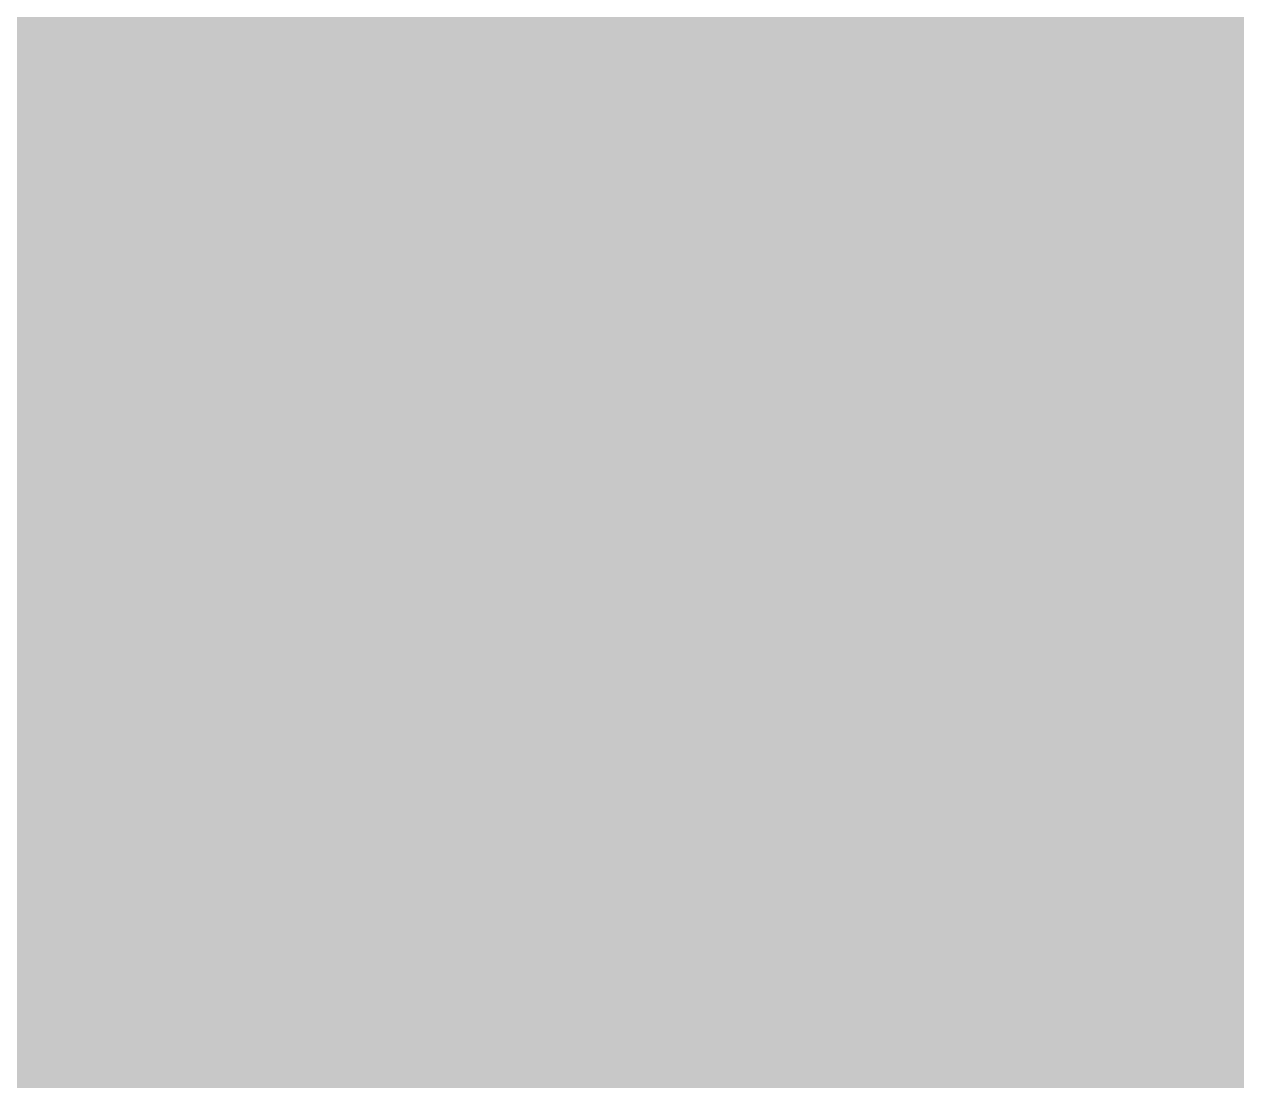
# Model space of a CAD drawing. Header units: inches. Extents: x 22 to 371, y 55 to 284.
# Drawn here: x 106.7345 to 106.8914, y 120.1463 to 120.283 of the extents above; entities that cross this region are included whole.
import ezdxf

# ---------------------------------------------------------------- set-up
doc = ezdxf.new("R2010")
doc.units = ezdxf.units.IN
doc.layers.add('Bottom Layer', color=5, linetype='Continuous')
doc.layers.add('Top Layer', color=1, linetype='Continuous')

msp = doc.modelspace()

# ---------------------------------------------------------------- hatches: boundary and pattern name
at = {"layer": 'Bottom Layer'}
msp.add_hatch(color=5, dxfattribs=at).paths.add_polyline_path([(103.74608, 138.33028), (103.66199, 138.12728), (103.64259, 138.12728), (103.49393, 138.09771), (103.3679, 138.0135), (103.3644, 138.01), (103.2106, 138.01), (103.00698, 137.92566), (102.85114, 137.76981), (102.7668, 137.5662), (102.7668, 137.3458), (102.85114, 137.14218), (102.92661, 137.06672), (102.98427, 136.9341), (102.92661, 136.80148), (102.85114, 136.72601), (102.7668, 136.5224), (102.7668, 136.302), (102.85114, 136.09838), (103.00698, 135.94254), (103.2106, 135.8582), (103.431, 135.8582), (103.63461, 135.94254), (103.79046, 136.09838), (103.8748, 136.302), (103.8748, 136.41683), (104.08424, 136.62627), (113.59856, 136.62627), (113.6444, 136.58043), (113.6444, 136.4656), (113.72874, 136.26199), (113.88459, 136.10614), (114.0882, 136.0218), (114.3086, 136.0218), (114.51221, 136.10614), (114.66806, 136.26199), (114.7524, 136.4656), (114.7524, 136.686), (114.66806, 136.88961), (114.51221, 137.04546), (114.50742, 137.04744), (114.50742, 137.26717), (114.51221, 137.26916), (114.66806, 137.425), (114.7524, 137.62862), (114.7524, 137.84901), (114.74534, 137.86605), (114.88098, 138.06905), (115.65547, 138.06905), (115.70176, 138.01364), (115.76685, 137.86605), (115.7018, 137.70901), (115.7018, 137.48862), (115.78614, 137.285), (115.89968, 137.17146), (115.92526, 137.04921), (115.89968, 136.92695), (115.78614, 136.81341), (115.7018, 136.6098), (115.7018, 136.3894), (115.78614, 136.18579), (115.94199, 136.02994), (115.97104, 136.0179), (115.93066, 135.8149), (105.02118, 135.8149), (104.87252, 135.78533), (104.74649, 135.70113), (102.90284, 133.85747), (102.81863, 133.73144), (102.78906, 133.58279), (102.78906, 133.50144), (102.58606, 133.42351), (102.48531, 133.52426), (102.2817, 133.6086), (102.0613, 133.6086), (101.85769, 133.52426), (101.70184, 133.36841), (101.6175, 133.1648), (101.6175, 132.9444), (101.70184, 132.74078), (101.85769, 132.58494), (102.0613, 132.5006), (102.2817, 132.5006), (102.48531, 132.58494), (102.58606, 132.68568), (102.78906, 132.60776), (102.78906, 129.38979), (102.70786, 129.3086), (102.62352, 129.10498), (102.62352, 128.88459), (102.70786, 128.68097), (102.86371, 128.52513), (103.06732, 128.44078), (103.28772, 128.44078), (103.49134, 128.52513), (103.55691, 128.5907), (103.75991, 128.50661), (103.75991, 127.98223), (103.78948, 127.83357), (103.87369, 127.70754), (104.7544, 126.82683), (104.7544, 126.712), (104.83874, 126.50839), (104.96952, 126.37761), (104.97105, 126.24145), (104.95179, 126.15054), (104.8882, 126.1242), (104.73236, 125.96836), (104.64802, 125.76474), (104.64802, 125.54434), (104.73236, 125.34073), (104.8882, 125.18488), (105.09181, 125.10054), (105.17117, 124.89754), (104.55103, 124.2774), (104.4362, 124.2774), (104.23259, 124.19306), (104.07674, 124.03721), (103.9924, 123.8336), (103.9924, 123.6132), (104.07674, 123.40959), (104.23259, 123.25374), (104.4362, 123.1694), (104.6566, 123.1694), (104.86021, 123.25374), (105.01606, 123.40959), (105.1004, 123.6132), (105.14207, 123.64566), (105.36373, 123.58778), (105.36396, 123.58723), (105.51981, 123.43139), (105.72342, 123.34705), (105.87303, 123.34705), (105.958, 123.18898), (105.97138, 123.15547), (105.88906, 122.95672), (105.88906, 122.73632), (105.9734, 122.53271), (106.12924, 122.37686), (106.33286, 122.29252), (106.55326, 122.29252), (106.75687, 122.37686), (106.91272, 122.53271), (106.99706, 122.73632), (106.99706, 122.85115), (108.50154, 124.35563), (108.70453, 124.27154), (108.70453, 120.1674), (108.73411, 120.01874), (108.81831, 119.89271), (110.317, 118.39403), (110.317, 118.2792), (110.40134, 118.07559), (110.40481, 118.07212), (110.32072, 117.86912), (109.61788, 117.86912), (109.53379, 118.07212), (109.53726, 118.07559), (109.6216, 118.2792), (109.6216, 118.4996), (109.53726, 118.70321), (109.38141, 118.85906), (109.1778, 118.9434), (108.9574, 118.9434), (108.75379, 118.85906), (108.67259, 118.77787), (103.08351, 118.77787), (97.21409, 124.64729), (97.21409, 133.58123), (97.41709, 133.66532), (97.8202, 133.2622), (97.8202, 133.14738), (97.90454, 132.94376), (98.06039, 132.78792), (98.264, 132.70358), (98.4844, 132.70358), (98.66262, 132.7774), (98.77324, 132.73538), (98.86562, 132.67844), (98.86562, 125.38217), (98.89519, 125.23351), (98.9794, 125.10749), (102.72802, 121.35887), (102.72802, 121.24404), (102.81236, 121.04043), (102.9682, 120.88458), (103.17182, 120.80024), (103.39222, 120.80024), (103.59583, 120.88458), (103.75168, 121.04043), (103.83602, 121.24404), (103.83602, 121.46444), (103.75168, 121.66805), (103.59583, 121.8239), (103.51196, 121.85864), (103.50576, 121.90906), (103.53215, 122.07), (103.69181, 122.13614), (103.84766, 122.29199), (103.932, 122.4956), (103.932, 122.716), (103.84766, 122.91961), (103.69181, 123.07546), (103.4882, 123.1598), (103.37337, 123.1598), (100.22675, 126.30642), (100.22675, 141.56252), (100.42975, 141.6466)])
at = {"layer": 'Top Layer'}
msp.add_hatch(color=1, dxfattribs=at).paths.add_polyline_path([(113.46181, 127.27481), (114.49473, 127.27481), (114.49473, 126.55218), (113.8561, 126.55218), (113.75699, 126.53246), (113.67297, 126.47632), (113.61683, 126.3923), (113.59712, 126.2932), (113.59712, 126.0519), (113.5936, 126.0434), (113.5936, 125.823), (113.59712, 125.8145), (113.59712, 125.5732), (113.43603, 125.40677), (112.8776, 125.40677), (112.8776, 125.6157), (111.9124, 125.6157), (111.9124, 124.4727), (111.9124, 123.3805), (112.8776, 123.3805), (112.8776, 123.58943), (116.98031, 123.58943), (116.98032, 123.58943), (117.11907, 123.61703), (117.23669, 123.69563), (117.77962, 124.23856), (117.96736, 124.16079), (117.96736, 123.61938), (117.32192, 122.97395), (111.9505, 122.97395), (111.92548, 122.96897), (111.6965, 122.96897), (111.6965, 122.93491), (111.64164, 122.88877), (111.4933, 122.82314), (111.3368, 122.88797), (111.1164, 122.88797), (110.91279, 122.80363), (110.75694, 122.64778), (110.6726, 122.44417), (110.6726, 122.22377), (110.75694, 122.02015), (110.81224, 121.96486), (110.81224, 121.10207), (110.84378, 120.9435), (110.9336, 120.80907), (111.2257, 120.51697), (111.21327, 120.28089), (111.17972, 120.24024), (107.8323, 120.24024), (107.68364, 120.21067), (107.55761, 120.12647), (106.92989, 119.49874), (106.77205, 119.62827), (106.80195, 119.67303), (106.83152, 119.82169), (106.83152, 122.45151), (106.91272, 122.53271), (106.99706, 122.73632), (106.99706, 122.95672), (106.91272, 123.16034), (106.75687, 123.31618), (106.55326, 123.40052), (106.40394, 123.40052), (106.31936, 123.5574), (106.3054, 123.59235), (106.38762, 123.79085), (106.38762, 124.01125), (106.30328, 124.21486), (106.14744, 124.37071), (105.94382, 124.45505), (105.72342, 124.45505), (105.51981, 124.37071), (105.36396, 124.21486), (105.27962, 124.01125), (105.23806, 123.9789), (105.01619, 124.0369), (105.01606, 124.03721), (104.86021, 124.19306), (104.6566, 124.2774), (104.57744, 124.4806), (105.19739, 125.10054), (105.31221, 125.10054), (105.51583, 125.18488), (105.67167, 125.34073), (105.75601, 125.54434), (105.75601, 125.76474), (105.67167, 125.96836), (105.54105, 126.09898), (105.53957, 126.23563), (105.55888, 126.32631), (105.62221, 126.35254), (105.77806, 126.50839), (105.8624, 126.712), (105.8624, 126.9324), (105.77806, 127.13601), (105.62221, 127.29186), (105.4186, 127.3762), (105.27674, 127.3762), (105.18859, 127.57542), (105.72061, 128.10743), (113.46181, 128.10743)])

doc.saveas('drawing.dxf')
